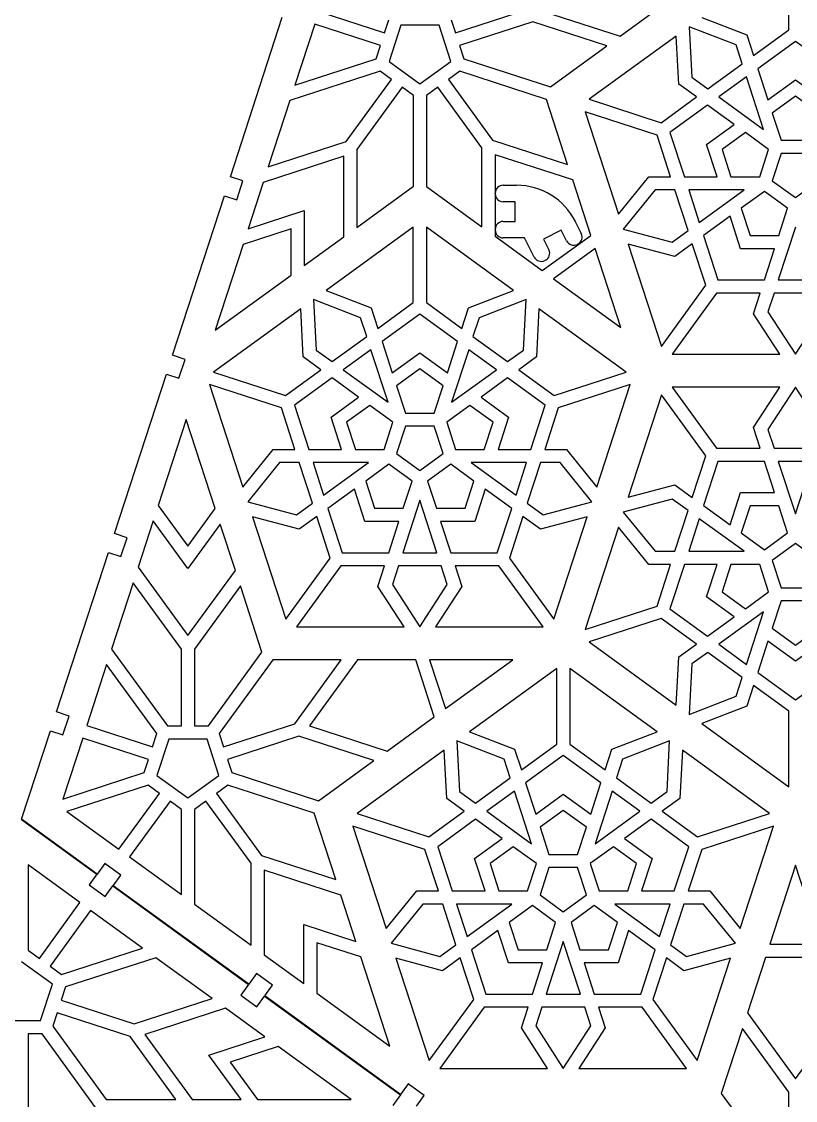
# Model space of a CAD drawing. Extents: x 0 to 580, y 0 to 430.
# Drawn here: x 117.6 to 235.2, y 180.9 to 344.9 of the extents above; entities that cross this region are included whole.
import ezdxf

# ---------------------------------------------------------------- set-up
doc = ezdxf.new("R2010")
doc.units = 0
doc.header["$MEASUREMENT"] = 0

msp = doc.modelspace()

# ---------------------------------------------------------------- linework, layer by layer
for p, q in [((234.16, 343.64), (234.16, 355.12)), ((162.74, 346.41), (172.72, 343.16)), ((183.52, 343.16), (194.62, 346.77)), ((196.86, 346.45), (208.51, 342.66)), ((208.51, 342.66), (214.51, 347.02)), ((149.32, 321.29), (157.2, 345.54)), ((162.12, 344.5), (159.11, 335.24)), ((172.1, 341.26), (162.12, 344.5)), ((172.72, 343.16), (173.38, 345.18)), ((175.21, 344.36), (173.42, 338.83)), ((181.02, 344.36), (175.21, 344.36)), ((182.82, 338.83), (181.02, 344.36)), ((182.86, 345.18), (183.52, 343.16)), ((195.24, 344.87), (184.13, 341.26)), ((206.51, 341.21), (195.24, 344.87)), ((220.92, 345.5), (227.76, 342.87)), ((217.06, 342.7), (203.83, 333.08)), ((217.45, 335.38), (217.06, 342.7)), ((218.99, 344.1), (219.4, 336.44)), ((226.16, 341.35), (218.99, 344.1)), ((227.76, 342.87), (228.78, 339.73)), ((228.78, 339.73), (234.16, 343.64)), ((171.45, 339.24), (172.1, 341.26)), ((184.13, 341.26), (184.79, 339.24)), ((197.93, 334.97), (206.51, 341.21)), ((227.08, 338.49), (226.16, 341.35)), ((235.16, 341.89), (229.43, 337.73)), ((240.88, 337.73), (235.16, 341.89)), ((159.11, 335.24), (171.45, 339.24)), ((173.42, 338.83), (178.12, 335.42)), ((178.12, 335.42), (182.82, 338.83)), ((184.79, 339.24), (197.93, 334.97)), ((221.83, 334.67), (227.08, 338.49)), ((172.06, 337.34), (158.35, 332.88)), ((173.78, 336.09), (172.06, 337.34)), ((184.17, 337.34), (182.45, 336.09)), ((197.34, 333.06), (184.17, 337.34)), ((219.4, 336.44), (221.83, 334.67)), ((227.73, 336.49), (223.53, 333.44)), ((230.33, 328.49), (227.73, 336.49)), ((229.43, 337.73), (230.97, 332.99)), ((166.92, 326.65), (173.78, 336.09)), ((175.4, 334.92), (168.54, 325.47)), ((177.12, 333.67), (175.4, 334.92)), ((180.84, 334.92), (179.12, 333.67)), ((187.52, 325.71), (180.84, 334.92)), ((182.45, 336.09), (189.14, 326.89)), ((220.12, 333.44), (217.45, 335.38)), ((230.97, 332.99), (235.16, 336.03)), ((235.16, 336.03), (239.34, 332.99)), ((158.35, 332.88), (155.07, 322.8)), ((177.12, 319.86), (177.12, 333.67)), ((179.12, 333.67), (179.12, 319.82)), ((200.55, 323.18), (197.34, 333.06)), ((203.83, 333.08), (214.75, 329.53)), ((214.75, 329.53), (220.12, 333.44)), ((223.53, 333.44), (230.33, 328.49)), ((235.16, 333.56), (231.63, 331)), ((238.68, 331), (235.16, 333.56)), ((221.82, 332.2), (216.1, 328.04)), ((225.86, 329.27), (221.82, 332.2)), ((203.21, 331.18), (208.27, 315.62)), ((214.13, 327.63), (203.21, 331.18)), ((231.63, 331), (232.98, 326.85)), ((216.1, 328.04), (218.29, 321.32)), ((221.67, 326.23), (225.86, 329.27)), ((227.55, 328.03), (224.02, 325.47)), ((231.08, 325.47), (227.55, 328.03)), ((155.07, 322.8), (166.92, 326.65)), ((189.14, 326.89), (200.55, 323.18)), ((216.18, 321.32), (214.13, 327.63)), ((232.98, 326.85), (237.34, 326.85)), ((168.54, 325.47), (168.54, 313.62)), ((187.52, 313.71), (187.52, 325.71)), ((201.32, 320.83), (189.52, 324.66)), ((189.52, 324.66), (189.52, 312.26)), ((223.27, 321.32), (221.67, 326.23)), ((224.02, 325.47), (225.37, 321.32)), ((229.73, 321.32), (231.08, 325.47)), ((232.98, 324.85), (231.63, 320.71)), ((237.34, 324.85), (232.98, 324.85)), ((166.54, 324.42), (154.31, 320.45)), ((166.54, 312.17), (166.54, 324.42)), ((151.22, 320.67), (149.32, 321.29)), ((150.3, 317.81), (151.22, 320.67)), ((154.31, 320.45), (152.02, 313.39)), ((168.54, 313.62), (177.12, 319.86)), ((179.12, 319.82), (187.52, 313.71)), ((190.76, 320.02), (192.78, 320.02)), ((204.06, 312.4), (201.32, 320.83)), ((208.27, 315.62), (212.88, 321.32)), ((212.88, 321.32), (216.18, 321.32)), ((218.29, 321.32), (223.27, 321.32)), ((225.37, 321.32), (229.73, 321.32)), ((231.63, 320.71), (235.16, 318.14)), ((235.16, 318.14), (238.68, 320.71)), ((140.52, 294.18), (148.4, 318.43)), ((148.4, 318.43), (150.3, 317.81)), ((189.56, 318.72), (189.56, 318.82)), ((213.84, 319.32), (209, 313.35)), ((216.84, 319.32), (213.84, 319.32)), ((218.84, 313.13), (216.84, 319.32)), ((227.35, 319.32), (218.94, 319.32)), ((218.94, 319.32), (220.55, 314.37)), ((220.55, 314.37), (227.35, 319.32)), ((230.46, 319.09), (226.93, 316.53)), ((233.98, 316.53), (230.46, 319.09)), ((192.56, 317.52), (190.76, 317.52)), ((192.56, 314.52), (192.56, 317.52)), ((226.93, 316.53), (228.28, 312.38)), ((232.63, 312.38), (233.98, 316.53)), ((152.02, 313.39), (160.54, 316.16)), ((160.54, 316.16), (160.54, 307.81)), ((225.22, 315.3), (221.19, 312.37)), ((226.82, 310.38), (225.22, 315.3)), ((158.54, 313.41), (151.25, 311.04)), ((158.54, 306.36), (158.54, 313.41)), ((177.09, 313.66), (163.86, 304.04)), ((177.09, 302.18), (177.09, 313.66)), ((179.09, 313.66), (179.09, 302.18)), ((192.33, 304.04), (179.09, 313.66)), ((189.56, 313.22), (189.56, 313.32)), ((190.76, 314.52), (192.56, 314.52)), ((199.58, 313.18), (196.9, 311.84)), ((200.39, 311.57), (199.58, 313.18)), ((201.72, 314.49), (202.63, 312.69)), ((209, 313.35), (216.42, 311.37)), ((235.16, 313.64), (232.56, 305.64)), ((160.54, 307.81), (166.54, 312.17)), ((189.52, 312.26), (196.7, 307.05)), ((194.01, 312.02), (190.76, 312.02)), ((195.47, 309.11), (194.01, 312.02)), ((196.7, 307.05), (204.06, 312.4)), ((196.9, 311.84), (197.71, 310.23)), ((216.42, 311.37), (218.84, 313.13)), ((221.19, 312.37), (223.38, 305.64)), ((228.28, 312.38), (232.63, 312.38)), ((151.25, 311.04), (147.01, 297.98)), ((204.71, 310.4), (198.4, 305.81)), ((202.09, 311.08), (202, 311.03)), ((208.61, 298.4), (204.71, 310.4)), ((216.82, 309.19), (209.74, 311.09)), ((209.74, 311.09), (214.8, 295.53)), ((219.49, 311.13), (216.82, 309.19)), ((221.54, 304.82), (219.49, 311.13)), ((231.99, 310.38), (226.82, 310.38)), ((230.45, 305.64), (231.99, 310.38)), ((197.17, 308.62), (197.08, 308.57)), ((147.01, 297.98), (158.54, 306.36)), ((198.4, 305.81), (208.61, 298.4)), ((223.38, 305.64), (230.45, 305.64)), ((232.56, 305.64), (237.76, 305.64)), ((163.86, 304.04), (170.7, 301.41)), ((185.49, 301.41), (192.33, 304.04)), ((214.8, 295.53), (221.54, 304.82)), ((223.16, 303.64), (216.41, 294.35)), ((229.8, 303.64), (223.16, 303.64)), ((228.78, 300.5), (229.8, 303.64)), ((231.91, 303.64), (230.98, 300.79)), ((238.41, 303.64), (231.91, 303.64)), ((161.93, 302.64), (162.34, 294.98)), ((169.09, 299.89), (161.93, 302.64)), ((171.72, 298.27), (177.09, 302.18)), ((179.09, 302.18), (184.47, 298.27)), ((194.26, 302.64), (187.09, 299.89)), ((193.85, 294.98), (194.26, 302.64)), ((160, 301.24), (146.77, 291.62)), ((160.39, 293.92), (160, 301.24)), ((170.7, 301.41), (171.72, 298.27)), ((178.09, 300.43), (172.37, 296.27)), ((183.82, 296.27), (178.09, 300.43)), ((184.47, 298.27), (185.49, 301.41)), ((196.19, 301.24), (195.8, 293.92)), ((209.42, 291.62), (196.19, 301.24)), ((232.77, 294.35), (228.78, 300.5)), ((230.98, 300.79), (235.16, 294.35)), ((235.16, 294.35), (239.33, 300.79)), ((170.02, 297.03), (169.09, 299.89)), ((187.09, 299.89), (186.17, 297.03)), ((164.76, 293.21), (170.02, 297.03)), ((186.17, 297.03), (191.43, 293.21)), ((172.37, 296.27), (173.91, 291.53)), ((182.28, 291.53), (183.82, 296.27)), ((142.42, 293.56), (140.52, 294.18)), ((141.49, 290.71), (142.42, 293.56)), ((163.06, 291.98), (160.39, 293.92)), ((162.34, 294.98), (164.76, 293.21)), ((170.67, 295.03), (166.46, 291.98)), ((173.27, 287.03), (170.67, 295.03)), ((173.91, 291.53), (178.09, 294.57)), ((178.09, 294.57), (182.28, 291.53)), ((185.52, 295.03), (182.92, 287.03)), ((189.72, 291.98), (185.52, 295.03)), ((191.43, 293.21), (193.85, 294.98)), ((195.8, 293.92), (193.13, 291.98)), ((216.41, 294.35), (232.77, 294.35)), ((157.68, 288.08), (163.06, 291.98)), ((166.46, 291.98), (173.27, 287.03)), ((178.09, 292.1), (174.57, 289.54)), ((181.62, 289.54), (178.09, 292.1)), ((182.92, 287.03), (189.72, 291.98)), ((193.13, 291.98), (198.5, 288.08)), ((131.71, 267.08), (139.59, 291.33)), ((139.59, 291.33), (141.49, 290.71)), ((146.77, 291.62), (157.68, 288.08)), ((164.76, 290.74), (159.04, 286.59)), ((168.79, 287.81), (164.76, 290.74)), ((191.43, 290.74), (187.4, 287.81)), ((197.15, 286.59), (191.43, 290.74)), ((198.5, 288.08), (209.42, 291.62)), ((146.15, 289.72), (151.2, 274.16)), ((157.07, 286.17), (146.15, 289.72)), ((174.57, 289.54), (175.91, 285.39)), ((180.27, 285.39), (181.62, 289.54)), ((210.04, 289.72), (199.12, 286.17)), ((204.98, 274.16), (210.04, 289.72)), ((216.41, 289.35), (223.16, 280.06)), ((232.77, 289.35), (216.41, 289.35)), ((228.78, 283.2), (232.77, 289.35)), ((235.16, 289.35), (230.98, 282.91)), ((239.33, 282.91), (235.16, 289.35)), ((164.61, 284.77), (168.79, 287.81)), ((187.4, 287.81), (191.58, 284.77)), ((214.8, 288.18), (209.74, 272.62)), ((221.54, 278.89), (214.8, 288.18)), ((159.12, 279.86), (157.07, 286.17)), ((159.04, 286.59), (161.22, 279.86)), ((170.49, 286.57), (166.96, 284.01)), ((174.01, 284.01), (170.49, 286.57)), ((175.91, 285.39), (180.27, 285.39)), ((185.7, 286.57), (182.18, 284.01)), ((189.23, 284.01), (185.7, 286.57)), ((194.97, 279.86), (197.15, 286.59)), ((199.12, 286.17), (197.07, 279.86)), ((142.61, 284.44), (138.36, 271.37)), ((147.01, 270.88), (142.61, 284.44)), ((166.21, 279.86), (164.61, 284.77)), ((166.96, 284.01), (168.31, 279.86)), ((172.67, 279.86), (174.01, 284.01)), ((182.18, 284.01), (183.52, 279.86)), ((187.88, 279.86), (189.23, 284.01)), ((191.58, 284.77), (189.98, 279.86)), ((175.91, 283.39), (174.57, 279.25)), ((180.27, 283.39), (175.91, 283.39)), ((181.62, 279.25), (180.27, 283.39)), ((229.8, 280.06), (228.78, 283.2)), ((230.98, 282.91), (231.91, 280.06)), ((151.2, 274.16), (155.82, 279.86)), ((155.82, 279.86), (159.12, 279.86)), ((161.22, 279.86), (166.21, 279.86)), ((168.31, 279.86), (172.67, 279.86)), ((174.57, 279.25), (178.09, 276.68)), ((178.09, 276.68), (181.62, 279.25)), ((183.52, 279.86), (187.88, 279.86)), ((189.98, 279.86), (194.97, 279.86)), ((197.07, 279.86), (200.37, 279.86)), ((200.37, 279.86), (204.98, 274.16)), ((219.49, 272.57), (221.54, 278.89)), ((223.16, 280.06), (229.8, 280.06)), ((231.91, 280.06), (238.41, 280.06)), ((156.77, 277.86), (151.94, 271.89)), ((159.77, 277.86), (156.77, 277.86)), ((161.78, 271.68), (159.77, 277.86)), ((170.29, 277.86), (161.88, 277.86)), ((161.88, 277.86), (163.48, 272.91)), ((163.48, 272.91), (170.29, 277.86)), ((173.39, 277.63), (169.87, 275.07)), ((176.92, 275.07), (173.39, 277.63)), ((182.8, 277.63), (179.27, 275.07)), ((186.32, 275.07), (182.8, 277.63)), ((185.9, 277.86), (192.71, 272.91)), ((194.31, 277.86), (185.9, 277.86)), ((192.71, 272.91), (194.31, 277.86)), ((196.42, 277.86), (194.41, 271.68)), ((199.42, 277.86), (196.42, 277.86)), ((204.25, 271.89), (199.42, 277.86)), ((223.38, 278.06), (221.19, 271.34)), ((230.45, 278.06), (223.38, 278.06)), ((231.99, 273.32), (230.45, 278.06)), ((237.76, 278.06), (232.56, 278.06)), ((232.56, 278.06), (235.16, 270.06)), ((235.16, 270.06), (237.76, 278.06)), ((168.16, 273.84), (164.13, 270.91)), ((169.76, 268.92), (168.16, 273.84)), ((169.87, 275.07), (171.21, 270.92)), ((175.57, 270.92), (176.92, 275.07)), ((179.27, 275.07), (180.62, 270.92)), ((184.98, 270.92), (186.32, 275.07)), ((188.03, 273.84), (186.43, 268.92)), ((192.06, 270.91), (188.03, 273.84)), ((209.74, 272.62), (216.82, 274.51)), ((216.82, 274.51), (219.49, 272.57)), ((178.09, 272.18), (175.49, 264.18)), ((180.69, 264.18), (178.09, 272.18)), ((216.42, 272.33), (209, 270.35)), ((218.84, 270.57), (216.42, 272.33)), ((225.22, 268.41), (226.82, 273.32)), ((226.82, 273.32), (231.99, 273.32)), ((138.36, 271.37), (142.87, 265.18)), ((142.87, 265.18), (147.01, 270.88)), ((151.94, 271.89), (159.35, 269.91)), ((159.35, 269.91), (161.78, 271.68)), ((164.13, 270.91), (166.32, 264.18)), ((171.21, 270.92), (175.57, 270.92)), ((180.62, 270.92), (184.98, 270.92)), ((189.87, 264.18), (192.06, 270.91)), ((194.41, 271.68), (196.83, 269.91)), ((196.83, 269.91), (204.25, 271.89)), ((216.84, 264.39), (218.84, 270.57)), ((221.19, 271.34), (225.22, 268.41)), ((228.28, 271.32), (226.93, 267.18)), ((232.63, 271.32), (228.28, 271.32)), ((233.98, 267.18), (232.63, 271.32)), ((137.6, 269.02), (135.31, 261.97)), ((142.87, 261.77), (137.6, 269.02)), ((159.76, 267.73), (152.68, 269.63)), ((152.68, 269.63), (157.73, 254.07)), ((162.43, 269.67), (159.76, 267.73)), ((164.48, 263.36), (162.43, 269.67)), ((174.93, 268.92), (169.76, 268.92)), ((173.39, 264.18), (174.93, 268.92)), ((186.43, 268.92), (181.26, 268.92)), ((181.26, 268.92), (182.8, 264.18)), ((193.76, 269.67), (191.71, 263.36)), ((196.43, 267.73), (193.76, 269.67)), ((203.51, 269.63), (196.43, 267.73)), ((198.46, 254.07), (203.51, 269.63)), ((209, 270.35), (213.84, 264.39)), ((220.55, 269.33), (218.94, 264.39)), ((227.35, 264.39), (220.55, 269.33)), ((147.78, 268.53), (142.87, 261.77)), ((150.07, 261.48), (147.78, 268.53)), ((208.27, 268.08), (203.21, 252.52)), ((212.88, 262.39), (208.27, 268.08)), ((133.61, 266.46), (131.71, 267.08)), ((132.68, 263.6), (133.61, 266.46)), ((226.93, 267.18), (230.46, 264.62)), ((230.46, 264.62), (233.98, 267.18)), ((122.9, 239.97), (130.78, 264.22)), ((130.78, 264.22), (132.68, 263.6)), ((166.32, 264.18), (173.39, 264.18)), ((175.49, 264.18), (180.69, 264.18)), ((182.8, 264.18), (189.87, 264.18)), ((213.84, 264.39), (216.84, 264.39)), ((218.94, 264.39), (227.35, 264.39)), ((235.16, 265.56), (231.63, 263)), ((238.68, 263), (235.16, 265.56)), ((157.73, 254.07), (164.48, 263.36)), ((191.71, 263.36), (198.46, 254.07)), ((216.18, 262.39), (212.88, 262.39)), ((214.13, 256.07), (216.18, 262.39)), ((218.29, 262.39), (216.1, 255.66)), ((223.27, 262.39), (218.29, 262.39)), ((221.67, 257.47), (223.27, 262.39)), ((225.37, 262.38), (224.02, 258.23)), ((229.73, 262.38), (225.37, 262.38)), ((231.08, 258.23), (229.73, 262.38)), ((231.63, 263), (232.98, 258.85)), ((135.31, 261.97), (142.87, 251.57)), ((142.87, 251.57), (150.07, 261.48)), ((166.1, 262.18), (159.35, 252.89)), ((172.74, 262.18), (166.1, 262.18)), ((171.72, 259.04), (172.74, 262.18)), ((174.84, 262.18), (173.92, 259.33)), ((181.34, 262.18), (174.84, 262.18)), ((182.27, 259.33), (181.34, 262.18)), ((190.09, 262.18), (183.45, 262.18)), ((183.45, 262.18), (184.47, 259.04)), ((196.84, 252.89), (190.09, 262.18)), ((134.54, 259.62), (131.27, 249.53)), ((141.87, 249.54), (134.54, 259.62)), ((150.83, 259.13), (143.87, 249.54)), ((154.11, 249.04), (150.83, 259.13)), ((173.92, 259.33), (178.09, 252.89)), ((178.09, 252.89), (182.27, 259.33)), ((175.71, 252.89), (171.72, 259.04)), ((184.47, 259.04), (180.48, 252.89)), ((225.86, 254.43), (221.67, 257.47)), ((224.02, 258.23), (227.55, 255.67)), ((227.55, 255.67), (231.08, 258.23)), ((232.98, 258.85), (237.34, 258.85)), ((203.21, 252.52), (214.13, 256.07)), ((232.98, 256.85), (231.63, 252.71)), ((237.34, 256.85), (232.98, 256.85)), ((214.75, 254.17), (203.83, 250.62)), ((220.12, 250.27), (214.75, 254.17)), ((216.1, 255.66), (221.82, 251.5)), ((221.82, 251.5), (225.86, 254.43)), ((230.33, 255.21), (223.53, 250.27)), ((227.73, 247.21), (230.33, 255.21)), ((159.35, 252.89), (175.71, 252.89)), ((180.48, 252.89), (196.84, 252.89)), ((231.63, 252.71), (235.16, 250.14)), ((235.16, 250.14), (238.68, 252.71)), ((131.27, 249.53), (139.74, 237.86)), ((141.87, 237.86), (141.87, 249.54)), ((143.87, 249.54), (143.87, 237.86)), ((203.83, 250.62), (217.06, 241.01)), ((217.45, 248.33), (220.12, 250.27)), ((223.53, 250.27), (227.73, 247.21)), ((230.97, 250.71), (229.43, 245.97)), ((235.16, 247.67), (230.97, 250.71)), ((239.34, 250.71), (235.16, 247.67)), ((145.99, 237.86), (154.11, 249.04)), ((155.75, 247.89), (147.61, 236.69)), ((166.14, 247.89), (155.75, 247.89)), ((159.08, 238.19), (166.14, 247.89)), ((168.61, 247.89), (161.32, 237.86)), ((177.48, 247.89), (168.61, 247.89)), ((180.29, 239.24), (177.48, 247.89)), ((179.58, 247.89), (181.99, 240.48)), ((192.2, 247.89), (179.58, 247.89)), ((181.99, 240.48), (192.2, 247.89)), ((217.06, 241.01), (217.45, 248.33)), ((221.83, 249.03), (219.4, 247.27)), ((227.08, 245.21), (221.83, 249.03)), ((130.5, 247.18), (127.49, 237.91)), ((138.12, 236.69), (130.5, 247.18)), ((198.89, 246.58), (185.66, 236.96)), ((198.89, 235.1), (198.89, 246.58)), ((214.13, 236.96), (200.89, 246.58)), ((200.89, 246.58), (200.89, 235.1)), ((219.4, 247.27), (218.99, 239.6)), ((229.43, 245.97), (235.16, 241.81)), ((235.16, 241.81), (240.88, 245.97)), ((226.16, 242.36), (227.08, 245.21)), ((228.78, 243.97), (227.76, 240.83)), ((234.16, 240.07), (228.78, 243.97)), ((218.99, 239.6), (226.16, 242.36)), ((124.8, 239.35), (122.9, 239.97)), ((227.76, 240.83), (220.92, 238.2)), ((234.16, 228.59), (234.16, 240.07)), ((123.88, 236.5), (124.8, 239.35)), ((127.49, 237.91), (137.47, 234.67)), ((139.74, 237.86), (141.87, 237.86)), ((143.87, 237.86), (145.99, 237.86)), ((148.26, 234.67), (159.08, 238.19)), ((161.32, 237.86), (173.11, 234.03)), ((173.11, 234.03), (180.29, 239.24)), ((220.92, 238.2), (234.16, 228.59)), ((117.6, 223.66), (121.97, 237.12)), ((121.97, 237.12), (123.88, 236.5)), ((137.47, 234.67), (138.12, 236.69)), ((147.61, 236.69), (148.26, 234.67)), ((159.7, 236.28), (148.88, 232.77)), ((171.11, 232.58), (159.7, 236.28)), ((185.66, 236.96), (192.5, 234.33)), ((207.28, 234.33), (214.13, 236.96)), ((126.87, 236.01), (123.86, 226.74)), ((136.85, 232.77), (126.87, 236.01)), ((139.96, 235.86), (138.16, 230.34)), ((145.77, 235.86), (139.96, 235.86)), ((147.57, 230.34), (145.77, 235.86)), ((190.89, 232.81), (183.73, 235.56)), ((183.73, 235.56), (184.13, 227.89)), ((193.52, 231.19), (198.89, 235.1)), ((200.89, 235.1), (206.26, 231.19)), ((216.05, 235.56), (208.89, 232.81)), ((215.65, 227.89), (216.05, 235.56)), ((181.8, 234.16), (168.56, 224.54)), ((182.18, 226.84), (181.8, 234.16)), ((192.5, 234.33), (193.52, 231.19)), ((199.89, 233.35), (194.17, 229.19)), ((205.61, 229.19), (199.89, 233.35)), ((206.26, 231.19), (207.28, 234.33)), ((217.98, 234.16), (217.6, 226.84)), ((231.22, 224.54), (217.98, 234.16)), ((136.19, 230.75), (136.85, 232.77)), ((148.88, 232.77), (149.54, 230.75)), ((162.71, 226.47), (171.11, 232.58)), ((191.82, 229.95), (190.89, 232.81)), ((208.89, 232.81), (207.96, 229.95)), ((123.86, 226.74), (136.19, 230.75)), ((138.16, 230.34), (142.87, 226.92)), ((142.87, 226.92), (147.57, 230.34)), ((149.54, 230.75), (162.71, 226.47)), ((186.56, 226.13), (191.82, 229.95)), ((207.96, 229.95), (213.22, 226.13)), ((136.81, 228.85), (124.48, 224.84)), ((138.53, 227.6), (136.81, 228.85)), ((148.92, 228.85), (147.2, 227.6)), ((162.06, 224.58), (148.92, 228.85)), ((192.47, 227.95), (188.26, 224.9)), ((195.07, 219.95), (192.47, 227.95)), ((194.17, 229.19), (195.71, 224.45)), ((204.07, 224.45), (205.61, 229.19)), ((207.31, 227.95), (204.72, 219.95)), ((211.52, 224.9), (207.31, 227.95)), ((132.36, 219.11), (138.53, 227.6)), ((140.15, 226.42), (133.98, 217.93)), ((141.87, 225.17), (140.15, 226.42)), ((145.58, 226.42), (143.87, 225.17)), ((152.45, 216.98), (145.58, 226.42)), ((147.2, 227.6), (154.06, 218.15)), ((184.85, 224.9), (182.18, 226.84)), ((184.13, 227.89), (186.56, 226.13)), ((195.71, 224.45), (199.89, 227.49)), ((199.89, 227.49), (204.07, 224.45)), ((213.22, 226.13), (215.65, 227.89)), ((217.6, 226.84), (214.93, 224.9)), ((124.48, 224.84), (132.36, 219.11)), ((141.87, 212.21), (141.87, 225.17)), ((143.87, 225.17), (143.87, 210.75)), ((179.48, 220.99), (184.85, 224.9)), ((188.26, 224.9), (195.07, 219.95)), ((199.89, 225.02), (196.36, 222.46)), ((203.42, 222.46), (199.89, 225.02)), ((204.72, 219.95), (211.52, 224.9)), ((214.93, 224.9), (220.3, 220.99)), ((117.58, 223.63), (129.03, 215.31)), ((129.05, 215.34), (117.6, 223.66)), ((165.33, 214.49), (162.06, 224.58)), ((168.56, 224.54), (179.48, 220.99)), ((186.56, 223.66), (180.83, 219.5)), ((190.59, 220.73), (186.56, 223.66)), ((213.22, 223.66), (209.19, 220.73)), ((218.95, 219.5), (213.22, 223.66)), ((220.3, 220.99), (231.22, 224.54)), ((167.94, 222.64), (173, 207.08)), ((178.86, 219.09), (167.94, 222.64)), ((196.36, 222.46), (197.71, 218.31)), ((202.07, 218.31), (203.42, 222.46)), ((231.84, 222.64), (220.92, 219.09)), ((226.78, 207.08), (231.84, 222.64)), ((186.4, 217.69), (190.59, 220.73)), ((209.19, 220.73), (213.38, 217.69)), ((154.06, 218.15), (165.33, 214.49)), ((180.92, 212.78), (178.86, 219.09)), ((180.83, 219.5), (183.02, 212.77)), ((192.28, 219.49), (188.76, 216.93)), ((195.81, 216.93), (192.28, 219.49)), ((197.71, 218.31), (202.07, 218.31)), ((207.5, 219.49), (203.97, 216.93)), ((211.03, 216.93), (207.5, 219.49)), ((216.76, 212.77), (218.95, 219.5)), ((220.92, 219.09), (218.87, 212.78)), ((118.58, 216.72), (118.58, 203.75)), ((126.46, 210.99), (118.58, 216.72)), ((130.23, 216.95), (129.05, 215.34)), ((132.65, 215.19), (130.23, 216.95)), ((133.98, 217.93), (141.87, 212.21)), ((152.45, 204.52), (152.45, 216.98)), ((188, 212.77), (186.4, 217.69)), ((188.76, 216.93), (190.1, 212.78)), ((194.46, 212.78), (195.81, 216.93)), ((203.97, 216.93), (205.32, 212.78)), ((209.68, 212.78), (211.03, 216.93)), ((213.38, 217.69), (211.78, 212.77)), ((235.16, 216.68), (231.26, 204.68)), ((239.06, 204.68), (235.16, 216.68)), ((129.03, 215.31), (127.85, 213.69)), ((131.48, 213.57), (132.65, 215.19)), ((166.1, 212.14), (154.45, 215.93)), ((154.45, 215.93), (154.45, 203.07)), ((197.71, 216.31), (196.36, 212.16)), ((202.07, 216.31), (197.71, 216.31)), ((203.42, 212.16), (202.07, 216.31)), ((127.85, 213.69), (130.28, 211.92)), ((130.28, 211.92), (131.46, 213.54)), ((131.46, 213.54), (152.09, 198.55)), ((152.11, 198.58), (131.48, 213.57)), ((168.39, 205.09), (166.1, 212.14)), ((173, 207.08), (177.62, 212.78)), ((177.62, 212.78), (180.92, 212.78)), ((183.02, 212.77), (188, 212.77)), ((190.1, 212.78), (194.46, 212.78)), ((196.36, 212.16), (199.89, 209.6)), ((199.89, 209.6), (203.42, 212.16)), ((205.32, 212.78), (209.68, 212.78)), ((211.78, 212.77), (216.76, 212.77)), ((218.87, 212.78), (222.17, 212.78)), ((222.17, 212.78), (226.78, 207.08)), ((120.3, 202.5), (126.46, 210.99)), ((143.87, 210.75), (152.45, 204.52)), ((178.57, 210.78), (173.74, 204.81)), ((181.57, 210.78), (178.57, 210.78)), ((183.58, 204.59), (181.57, 210.78)), ((192.08, 210.77), (183.67, 210.77)), ((183.67, 210.77), (185.28, 205.83)), ((185.28, 205.83), (192.08, 210.77)), ((195.19, 210.55), (191.66, 207.98)), ((198.71, 207.98), (195.19, 210.55)), ((204.59, 210.55), (201.07, 207.98)), ((208.12, 207.98), (204.59, 210.55)), ((216.11, 210.77), (207.7, 210.77)), ((207.7, 210.77), (214.5, 205.83)), ((214.5, 205.83), (216.11, 210.77)), ((218.21, 210.78), (216.2, 204.59)), ((221.21, 210.78), (218.21, 210.78)), ((226.04, 204.81), (221.21, 210.78)), ((128.08, 209.81), (121.91, 201.33)), ((135.97, 204.09), (128.08, 209.81)), ((160.45, 198.71), (160.45, 207.67)), ((160.45, 207.67), (168.39, 205.09)), ((189.96, 206.76), (185.93, 203.83)), ((191.56, 201.84), (189.96, 206.76)), ((191.66, 207.98), (193.01, 203.84)), ((197.37, 203.84), (198.71, 207.98)), ((201.07, 207.98), (202.41, 203.84)), ((206.77, 203.84), (208.12, 207.98)), ((209.82, 206.76), (208.23, 201.84)), ((213.86, 203.83), (209.82, 206.76)), ((199.89, 205.1), (197.29, 197.1)), ((202.49, 197.1), (199.89, 205.1)), ((118.58, 203.75), (120.3, 202.5)), ((123.63, 200.08), (135.97, 204.09)), ((169.15, 202.74), (162.45, 204.91)), ((162.45, 204.91), (162.45, 197.25)), ((173.74, 204.81), (181.15, 202.83)), ((181.15, 202.83), (183.58, 204.59)), ((185.93, 203.83), (188.11, 197.1)), ((193.01, 203.84), (197.37, 203.84)), ((202.41, 203.84), (206.77, 203.84)), ((211.67, 197.1), (213.86, 203.83)), ((216.2, 204.59), (218.63, 202.83)), ((218.63, 202.83), (226.04, 204.81)), ((231.26, 204.68), (239.06, 204.68)), ((122.28, 198.59), (117.58, 202)), ((137.97, 202.63), (124.25, 198.18)), ((146.55, 196.4), (137.97, 202.63)), ((154.45, 203.07), (160.45, 198.71)), ((173.56, 189.18), (169.15, 202.74)), ((181.55, 200.65), (174.47, 202.55)), ((174.47, 202.55), (179.53, 186.99)), ((184.22, 202.59), (181.55, 200.65)), ((186.28, 196.27), (184.22, 202.59)), ((196.73, 201.84), (191.56, 201.84)), ((195.19, 197.1), (196.73, 201.84)), ((203.05, 201.84), (204.59, 197.1)), ((208.23, 201.84), (203.05, 201.84)), ((215.56, 202.59), (213.5, 196.27)), ((218.23, 200.65), (215.56, 202.59)), ((225.31, 202.55), (218.23, 200.65)), ((220.25, 186.99), (225.31, 202.55)), ((230.61, 202.68), (227.87, 194.25)), ((239.71, 202.68), (230.61, 202.68)), ((121.91, 201.33), (123.63, 200.08)), ((153.28, 200.2), (152.11, 198.58)), ((155.71, 198.44), (153.28, 200.2)), ((120.48, 193.06), (122.28, 198.59)), ((152.09, 198.55), (150.91, 196.94)), ((154.54, 196.82), (155.71, 198.44)), ((124.25, 198.18), (123.59, 196.16)), ((150.91, 196.94), (153.34, 195.17)), ((153.34, 195.17), (154.51, 196.79)), ((154.51, 196.79), (175.14, 181.8)), ((175.17, 181.83), (154.54, 196.82)), ((162.45, 197.25), (173.56, 189.18)), ((188.11, 197.1), (195.19, 197.1)), ((197.29, 197.1), (202.49, 197.1)), ((204.59, 197.1), (211.67, 197.1)), ((123.59, 196.16), (134.7, 192.55)), ((134.7, 192.55), (146.55, 196.4)), ((179.53, 186.99), (186.28, 196.27)), ((213.5, 196.27), (220.25, 186.99)), ((122.98, 194.25), (122.32, 192.24)), ((134.08, 190.65), (122.98, 194.25)), ((148.55, 194.95), (136.32, 190.97)), ((154.55, 190.59), (148.55, 194.95)), ((187.89, 195.1), (181.15, 185.81)), ((194.54, 195.1), (187.89, 195.1)), ((193.52, 191.96), (194.54, 195.1)), ((196.64, 195.1), (195.71, 192.25)), ((203.14, 195.1), (196.64, 195.1)), ((204.07, 192.25), (203.14, 195.1)), ((211.89, 195.1), (205.24, 195.1)), ((205.24, 195.1), (206.26, 191.96)), ((218.63, 185.81), (211.89, 195.1)), ((227.87, 194.25), (235.16, 184.21)), ((235.16, 184.21), (242.45, 194.25)), ((114.67, 193.06), (120.48, 193.06)), ((122.32, 192.24), (130.44, 181.06)), ((197.51, 185.81), (193.52, 191.96)), ((195.71, 192.25), (199.89, 185.81)), ((199.89, 185.81), (204.07, 192.25)), ((206.26, 191.96), (202.27, 185.81)), ((227.1, 191.89), (223.89, 182.01)), ((234.16, 182.19), (227.1, 191.89)), ((120.7, 191.06), (118.58, 191.06)), ((118.58, 191.06), (118.58, 179.68)), ((128.84, 179.86), (120.7, 191.06)), ((141.05, 181.06), (134.08, 190.65)), ((136.32, 190.97), (143.52, 181.06)), ((146.02, 187.82), (154.55, 190.59)), ((156.55, 189.13), (149.26, 186.77)), ((167.66, 181.06), (156.55, 189.13)), ((150.93, 181.06), (146.02, 187.82)), ((149.26, 186.77), (153.41, 181.06)), ((181.15, 185.81), (197.51, 185.81)), ((202.27, 185.81), (218.63, 185.81)), ((176.34, 183.45), (175.17, 181.83)), ((178.77, 181.69), (176.34, 183.45)), ((223.89, 182.01), (232.03, 170.81)), ((234.16, 170.81), (234.16, 182.19)), ((130.44, 181.06), (141.05, 181.06)), ((143.52, 181.06), (150.93, 181.06)), ((153.41, 181.06), (167.66, 181.06)), ((175.14, 181.8), (173.97, 180.18)), ((177.59, 180.07), (178.77, 181.69))]:
    msp.add_line(p, q)
for centre, radius, start, end in [((190.76, 318.82), 1.2, 90, 180), ((192.78, 310.02), 10, 26.56, 90), ((190.76, 318.72), 1.2, 180, 270), ((190.76, 313.32), 1.2, 90, 180), ((190.76, 313.22), 1.2, 180, 270), ((201.46, 312.11), 1.2, 206.56, 296.56), ((201.55, 312.15), 1.2, 296.56, 26.56), ((196.63, 309.69), 1.2, 296.56, 26.56), ((196.54, 309.65), 1.2, 206.56, 296.56)]:
    msp.add_arc(centre, radius, start, end)

doc.saveas('drawing.dxf')
